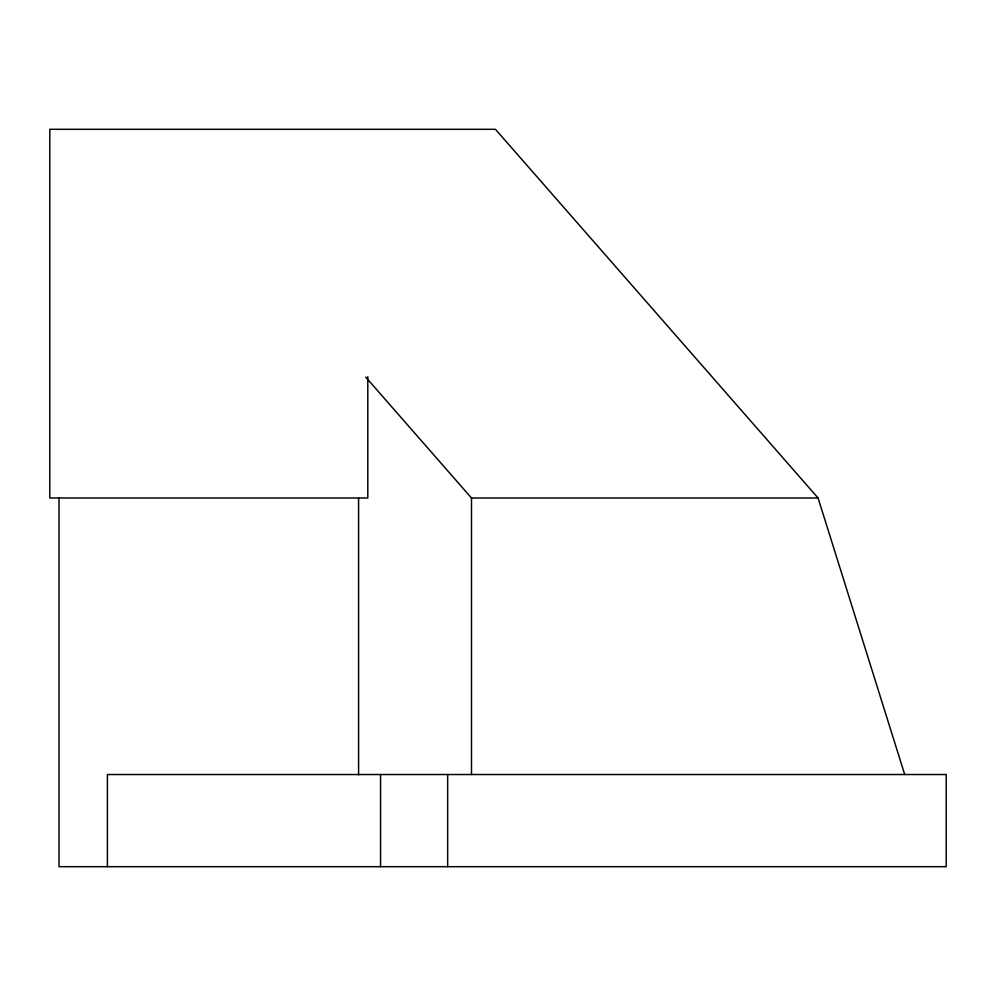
<?xml version="1.0" encoding="UTF-8"?>
<svg xmlns="http://www.w3.org/2000/svg" width="996" height="996" viewBox="0 0 996 996"><rect width="100%" height="100%" fill="white"/><g stroke="black" fill="none" stroke-linecap="round" stroke-linejoin="round"><path stroke-width="1.49" d="M365.756 377.148L471.494 498L818.077 498L904.717 774.527M818.077 498L495.46 129.306L49.8 129.306L49.8 498L367.798 498L367.798 376.675M471.494 498L471.494 774.527M447.665 774.527L447.665 866.694M380.559 774.527L380.559 866.694M358.585 498L358.585 774.913M107.406 866.694L107.406 774.527L946.2 774.527L946.2 866.694L59.013 866.694L59.013 498"/></g></svg>
